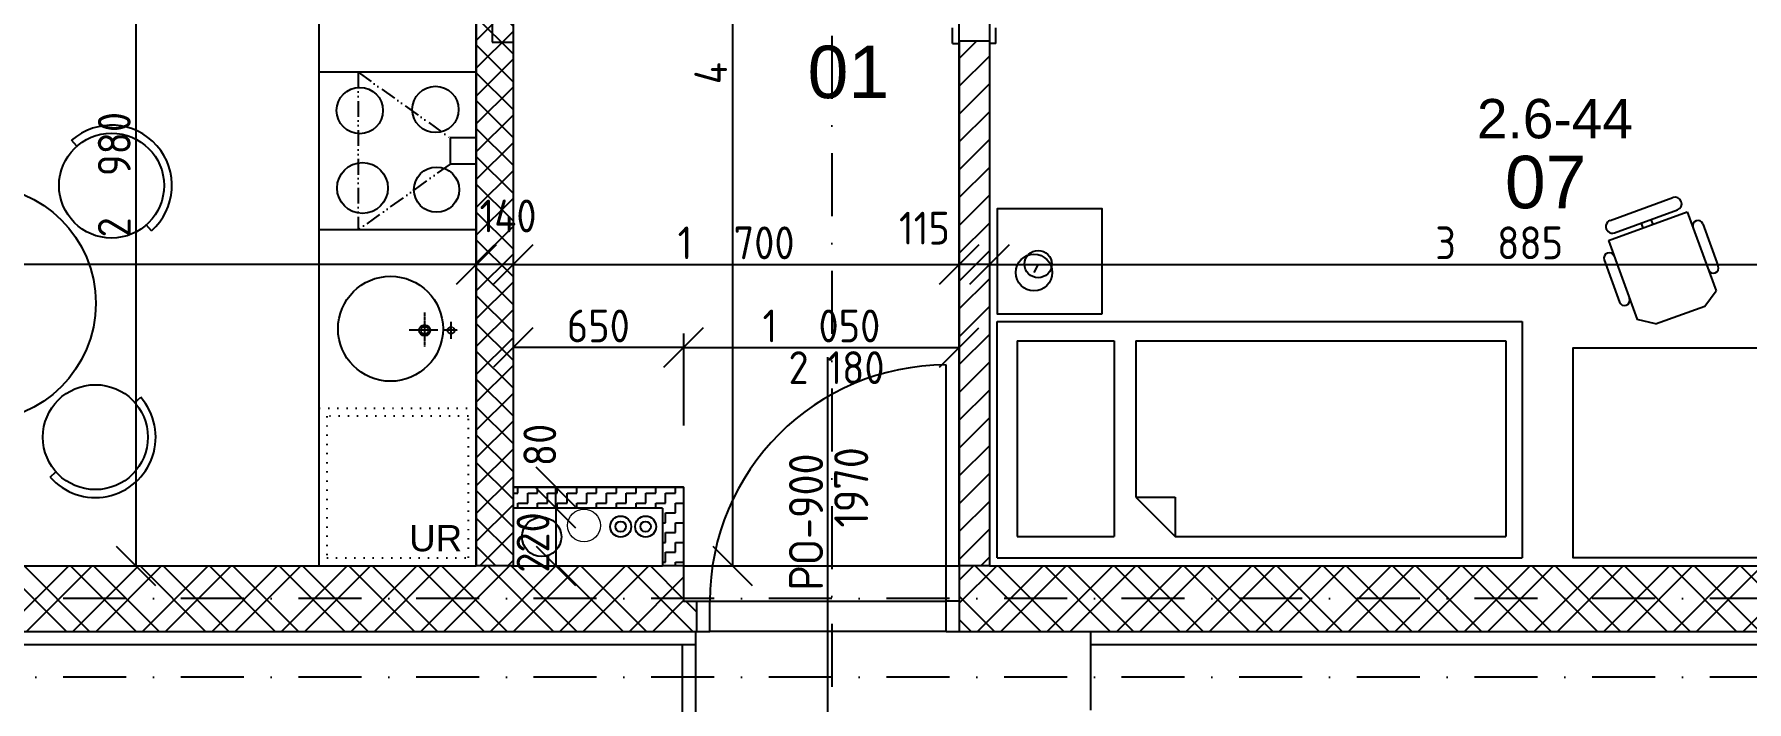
# Model space of a CAD drawing. Extents: x 4511820 to 5180432, y -1526536 to -944957.
# Drawn here: x 5148378 to 5154903, y -1225892 to -1223349 of the extents above; entities that cross this region are included whole.
import ezdxf

# ---------------------------------------------------------------- set-up
doc = ezdxf.new("R2010")
doc.units = 0
doc.header["$MEASUREMENT"] = 0
for name, pattern in [('ACAD_ISO07W100', [3.5, 0.5, -3]), ('ACAD_ISO12W100', [22, 12, -3, 0.5, -3, 0.5, -3]), ('BODKOCIARKOVANA_3', [5.6, 3, -1.3, 0, -1.3]), ('DASHED', [0.75, 0.5, -0.25])]:
    doc.linetypes.add(name, pattern=pattern)
doc.layers.get('0').update_dxf_attribs({"linetype": 'CONTINUOUS'})
doc.layers.get('Defpoints').update_dxf_attribs({"color": 61, "linetype": 'CONTINUOUS'})
for name, color, linetype in [('DVERE', 45, 'CONTINUOUS'), ('KÓTY', 4, 'CONTINUOUS'), ('MÚRY', 1, 'CONTINUOUS'), ('osi', 253, 'CONTINUOUS'), ('Plochy', 41, 'CONTINUOUS'), ('POPIS', 7, 'CONTINUOUS'), ('TENKÁ', 7, 'CONTINUOUS'), ('Z-Kúrenie', 101, 'CONTINUOUS'), ('ZARIADENIE', 47, 'CONTINUOUS'), ('ZARIADENIE1', 145, 'CONTINUOUS'), ('ZZ-elektro', 221, 'CONTINUOUS'), ('zz-vetr', 52, 'CONTINUOUS'), ('ŠRAFY', 82, 'CONTINUOUS')]:
    doc.layers.add(name, color=color, linetype=linetype)
doc.layers.add('zz-kanal-splaskova', color=37, linetype='CONTINUOUS', lineweight=18)
doc.styles.add('ARIAL', font='arial.ttf')
doc.styles.add('STYLE1', font='isocp.shx')
doc.dimstyles.new('STANDARD-50', dxfattribs={"dimtxt": 125, "dimasz": 150, "dimexe": 10, "dimexo": 200, "dimgap": 20, "dimtad": 1, "dimdsep": 46, "dimlunit": 6, "dimtxsty": 'STYLE1', "dimblk1": 'OBLIQUE', "dimblk2": 'OBLIQUE', "dimsah": 1, "dimcen": 2.5, "dimse1": 1, "dimse2": 1, "dimadec": 0, "dimazin": 0, "dimtfac": 1, "dimtmove": 1, "dimatfit": 3, "dimldrblk": 'OBLIQUE', "dimfxl": 1, "dimtolj": 1, "dimtzin": 0, "dimarcsym": 0})
pattern_1 = [(135, (515810.9, -44587.94), (-132.5825215, -132.5825215), []), (135, (515810.9, -44499.55), (-132.5825215, -132.5825215), [])]
pattern_2 = [(45, (584112, 2493.08), (-132.5825215, 132.5825215), []), (45, (584200.39, 2493.08), (-132.5825215, 132.5825215), [])]

# ---------------------------------------------------------------- blocks, each defined once
blk = doc.blocks.new('stol kruh')
at = {"layer": 'ZARIADENIE', "ltscale": 0.25}
for p, q in [((4441014, -1342243.9), (4441036.5, -1342224.1)), ((4441690.1, -1342287.3), (4441670.3, -1342264.8)), ((4440690.9, -1342527.6), (4440713.4, -1342507.8)), ((4441974.3, -1342610), (4441954.5, -1342587.5)), ((4440650.1, -1343161.8), (4440670, -1343184.3)), ((4441910.8, -1343263.8), (4441933.3, -1343244)), ((4440934.3, -1343484.5), (4440954.1, -1343507)), ((4441588.1, -1343548), (4441610.6, -1343528.2))]:
    blk.add_line(p, q, dxfattribs=at)
for centre, radius in [((4440863.7, -1342375.8), 200), ((4441822.3, -1342437.4), 200), ((4441312.2, -1342885.9), 450), ((4440802.1, -1343334.4), 200), ((4441760.7, -1343396), 200)]:
    blk.add_circle(centre, radius, dxfattribs=at)
for centre, start, end in [((4440863.7, -1342375.8), 41.28281, 221.28281), ((4441822.3, -1342437.4), 311.3675, 131.3675), ((4440802.1, -1343334.4), 131.3675, 311.3675), ((4441760.7, -1343396), 221.3675, 41.3675)]:
    blk.add_arc(centre, 230, start, end, dxfattribs=at)
blk = doc.blocks.new('JEDNOPOSTEL')
at = {"layer": 'ZARIADENIE', "ltscale": 0.25}
for p, q in [((4449069, -1322230.2), (4447069, -1322230.2)), ((4447069, -1323130.2), (4447069, -1322230.2)), ((4449069, -1322230.2), (4449069, -1323130.2)), ((4449069, -1323130.2), (4447069, -1323130.2)), ((4448913, -1323349.6), (4448929.1, -1323317.4))]:
    blk.add_line(p, q, dxfattribs=at)
at = {"layer": 'ZARIADENIE', "color": 76, "ltscale": 0.25}
for p, q in [((4448390.6, -1322311.3), (4447130.6, -1322311.3)), ((4447130.6, -1323056.9), (4447130.6, -1322311.3)), ((4448540.6, -1322461.3), (4448390.6, -1322311.3)), ((4448390.6, -1322461.3), (4448390.6, -1322311.3)), ((4448992.6, -1322311.3), (4448623.3, -1322311.3)), ((4448623.3, -1323056.9), (4448623.3, -1322311.3)), ((4448992.6, -1323056.9), (4448992.6, -1322311.3)), ((4448540.6, -1322461.3), (4448390.6, -1322461.3)), ((4448540.6, -1323056.9), (4448540.6, -1322461.3)), ((4448540.6, -1323056.9), (4447130.6, -1323056.9)), ((4448992.6, -1323056.9), (4448623.3, -1323056.9))]:
    blk.add_line(p, q, dxfattribs=at)
at = {"layer": 'ZARIADENIE'}
blk.add_lwpolyline([(4448669, -1323160.2), (4448669, -1323560.2), (4449069, -1323560.2), (4449069, -1323160.2)], close=True, dxfattribs=at)
at = {"layer": 'ZARIADENIE', "ltscale": 0.25}
for centre, radius in [((4448929.1, -1323317.4), 69.7), ((4448913, -1323349.6), 51.9)]:
    blk.add_circle(centre, radius, dxfattribs=at)
blk = doc.blocks.new('_OBLIQUE')
at = {"color": 0, "linetype": 'ByBlock'}
blk.add_line((-0.5, -0.5), (0.5, 0.5), dxfattribs=at)
blk = doc.blocks.new('*D28604')
at = {"layer": 'Defpoints', "color": 0}
for p in [(5151902.5, -1224543), (5150852.5, -1225074.2), (5151902.5, -1225074.2)]:
    blk.add_point(p, dxfattribs=at)
at = {"layer": 'KÓTY', "color": 0, "lineweight": -2}
blk.add_line((5150852.5, -1224543), (5151902.5, -1224543), dxfattribs=at)
at = {"layer": 'KÓTY', "color": 0, "linetype": 'ByBlock', "lineweight": -2, "xscale": 150, "yscale": 150, "zscale": 150, "rotation": 180}
blk.add_blockref('_OBLIQUE', (5150852.5, -1224543), dxfattribs=at)
at = {"layer": 'KÓTY', "color": 0, "linetype": 'ByBlock', "lineweight": -2, "xscale": 150, "yscale": 150, "zscale": 150}
blk.add_blockref('_OBLIQUE', (5151902.5, -1224543), dxfattribs=at)
at = {"layer": 'KÓTY', "color": 0, "insert": (5151377.5, -1224460.5), "char_height": 125, "attachment_point": 5, "style": 'STYLE1'}
blk.add_mtext('\\A1;1ﾠ050', dxfattribs=at)
blk = doc.blocks.new('*D28605')
at = {"layer": 'Defpoints', "color": 0}
for p in [(5150202.5, -1224543), (5150202.5, -1225074.2), (5150852.5, -1225074.2)]:
    blk.add_point(p, dxfattribs=at)
at = {"layer": 'KÓTY', "color": 0, "lineweight": -2}
blk.add_line((5150852.5, -1224543), (5150202.5, -1224543), dxfattribs=at)
at = {"layer": 'KÓTY', "color": 0, "linetype": 'ByBlock', "lineweight": -2, "xscale": 150, "yscale": 150, "zscale": 150, "rotation": 180}
blk.add_blockref('_OBLIQUE', (5150202.5, -1224543), dxfattribs=at)
at = {"layer": 'KÓTY', "color": 0, "linetype": 'ByBlock', "lineweight": -2, "xscale": 150, "yscale": 150, "zscale": 150}
blk.add_blockref('_OBLIQUE', (5150852.5, -1224543), dxfattribs=at)
at = {"layer": 'KÓTY', "color": 0, "insert": (5150527.5, -1224460.5), "char_height": 125, "attachment_point": 5, "style": 'STYLE1'}
blk.add_mtext('\\A1;650', dxfattribs=at)
blk = doc.blocks.new('*D28606')
at = {"layer": 'Defpoints', "color": 0}
for p in [(5151902.5, -1224226.5), (5150202.5, -1225074.2), (5151902.5, -1225074.2)]:
    blk.add_point(p, dxfattribs=at)
at = {"layer": 'KÓTY', "color": 0, "lineweight": -2}
blk.add_line((5150202.5, -1224226.5), (5151902.5, -1224226.5), dxfattribs=at)
at = {"layer": 'KÓTY', "color": 0, "linetype": 'ByBlock', "lineweight": -2, "xscale": 150, "yscale": 150, "zscale": 150, "rotation": 180}
blk.add_blockref('_OBLIQUE', (5150202.5, -1224226.5), dxfattribs=at)
at = {"layer": 'KÓTY', "color": 0, "linetype": 'ByBlock', "lineweight": -2, "xscale": 150, "yscale": 150, "zscale": 150}
blk.add_blockref('_OBLIQUE', (5151902.5, -1224226.5), dxfattribs=at)
at = {"layer": 'KÓTY', "color": 0, "insert": (5151052.5, -1224144), "char_height": 125, "attachment_point": 5, "style": 'STYLE1'}
blk.add_mtext('\\A1;1ﾠ700', dxfattribs=at)
blk = doc.blocks.new('*D28607')
at = {"layer": 'Defpoints', "color": 0}
for p in [(5155902.5, -1224226.5), (5152017.5, -1225374.2), (5155902.5, -1225374.2)]:
    blk.add_point(p, dxfattribs=at)
at = {"layer": 'KÓTY', "color": 0, "lineweight": -2}
blk.add_line((5152017.5, -1224226.5), (5155902.5, -1224226.5), dxfattribs=at)
at = {"layer": 'KÓTY', "color": 0, "linetype": 'ByBlock', "lineweight": -2, "xscale": 150, "yscale": 150, "zscale": 150, "rotation": 180}
blk.add_blockref('_OBLIQUE', (5152017.5, -1224226.5), dxfattribs=at)
at = {"layer": 'KÓTY', "color": 0, "linetype": 'ByBlock', "lineweight": -2, "xscale": 150, "yscale": 150, "zscale": 150}
blk.add_blockref('_OBLIQUE', (5155902.5, -1224226.5), dxfattribs=at)
at = {"layer": 'KÓTY', "color": 0, "insert": (5153960, -1224144), "char_height": 125, "attachment_point": 5, "style": 'STYLE1'}
blk.add_mtext('\\A1;3ﾠ885', dxfattribs=at)
blk = doc.blocks.new('*D28608')
at = {"layer": 'Defpoints', "color": 0}
for p in [(5151902.5, -1224226.5), (5151902.5, -1225374.2), (5152017.5, -1225374.2)]:
    blk.add_point(p, dxfattribs=at)
at = {"layer": 'KÓTY', "color": 0, "lineweight": -2}
blk.add_line((5152017.5, -1224226.5), (5151902.5, -1224226.5), dxfattribs=at)
at = {"layer": 'KÓTY', "color": 0, "linetype": 'ByBlock', "lineweight": -2, "xscale": 150, "yscale": 150, "zscale": 150, "rotation": 180}
blk.add_blockref('_OBLIQUE', (5151902.5, -1224226.5), dxfattribs=at)
at = {"layer": 'KÓTY', "color": 0, "linetype": 'ByBlock', "lineweight": -2, "xscale": 150, "yscale": 150, "zscale": 150}
blk.add_blockref('_OBLIQUE', (5152017.5, -1224226.5), dxfattribs=at)
at = {"layer": 'KÓTY', "color": 0, "insert": (5151770, -1224088), "char_height": 125, "attachment_point": 5, "style": 'STYLE1'}
blk.add_mtext('\\A1;115', dxfattribs=at)
blk = doc.blocks.new('*D28609')
at = {"layer": 'Defpoints', "color": 0}
for p in [(5150062.5, -1224226.5), (5150062.5, -1224226.5), (5150202.5, -1224226.5)]:
    blk.add_point(p, dxfattribs=at)
at = {"layer": 'KÓTY', "color": 0, "lineweight": -2}
blk.add_line((5150202.5, -1224226.5), (5150062.5, -1224226.5), dxfattribs=at)
at = {"layer": 'KÓTY', "color": 0, "linetype": 'ByBlock', "lineweight": -2, "xscale": 150, "yscale": 150, "zscale": 150, "rotation": 180}
blk.add_blockref('_OBLIQUE', (5150062.5, -1224226.5), dxfattribs=at)
at = {"layer": 'KÓTY', "color": 0, "linetype": 'ByBlock', "lineweight": -2, "xscale": 150, "yscale": 150, "zscale": 150}
blk.add_blockref('_OBLIQUE', (5150202.5, -1224226.5), dxfattribs=at)
at = {"layer": 'KÓTY', "color": 0, "insert": (5150183.3, -1224041.5), "char_height": 125, "attachment_point": 5, "style": 'STYLE1'}
blk.add_mtext('\\A1;140', dxfattribs=at)
blk = doc.blocks.new('*D28610')
at = {"layer": 'Defpoints', "color": 0}
for p in [(5144217.5, -1224226.5), (5144217.5, -1225374.2), (5150062.5, -1225374.2)]:
    blk.add_point(p, dxfattribs=at)
at = {"layer": 'KÓTY', "color": 0, "lineweight": -2}
blk.add_line((5150062.5, -1224226.5), (5144217.5, -1224226.5), dxfattribs=at)
at = {"layer": 'KÓTY', "color": 0, "linetype": 'ByBlock', "lineweight": -2, "xscale": 150, "yscale": 150, "zscale": 150, "rotation": 180}
blk.add_blockref('_OBLIQUE', (5144217.5, -1224226.5), dxfattribs=at)
at = {"layer": 'KÓTY', "color": 0, "linetype": 'ByBlock', "lineweight": -2, "xscale": 150, "yscale": 150, "zscale": 150}
blk.add_blockref('_OBLIQUE', (5150062.5, -1224226.5), dxfattribs=at)
at = {"layer": 'KÓTY', "color": 0, "insert": (5147140, -1224144), "char_height": 125, "attachment_point": 5, "style": 'STYLE1'}
blk.add_mtext('\\A1;5ﾠ845', dxfattribs=at)
blk = doc.blocks.new('*D28618')
at = {"layer": 'Defpoints', "color": 0}
for p in [(5150202.5, -1225154.2), (5150202.5, -1225374.2), (5150365.5, -1225374.2)]:
    blk.add_point(p, dxfattribs=at)
at = {"layer": 'KÓTY', "color": 0, "lineweight": -2}
blk.add_line((5150365.5, -1225154.2), (5150365.5, -1225374.2), dxfattribs=at)
at = {"layer": 'KÓTY', "color": 0, "linetype": 'ByBlock', "lineweight": -2, "xscale": 150, "yscale": 150, "zscale": 150}
for p, rotation in [((5150365.5, -1225154.2), 90), ((5150365.5, -1225374.2), 270)]:
    blk.add_blockref('_OBLIQUE', p, dxfattribs=dict(at, rotation=rotation))
at = {"layer": 'KÓTY', "color": 0, "insert": (5150278.5, -1225285.5), "char_height": 125, "attachment_point": 5, "rotation": 90, "style": 'STYLE1'}
blk.add_mtext('\\A1;220', dxfattribs=at)
blk = doc.blocks.new('*D28619')
at = {"layer": 'Defpoints', "color": 0}
for p in [(5150365.5, -1225074.2), (5150365.5, -1225074.2), (5150365.5, -1225154.2)]:
    blk.add_point(p, dxfattribs=at)
at = {"layer": 'KÓTY', "color": 0, "lineweight": -2}
blk.add_line((5150365.5, -1225154.2), (5150365.5, -1225074.2), dxfattribs=at)
at = {"layer": 'KÓTY', "color": 0, "linetype": 'ByBlock', "lineweight": -2, "xscale": 150, "yscale": 150, "zscale": 150}
for p, rotation in [((5150365.5, -1225074.2), 90), ((5150365.5, -1225154.2), 270)]:
    blk.add_blockref('_OBLIQUE', p, dxfattribs=dict(at, rotation=rotation))
at = {"layer": 'KÓTY', "color": 0, "insert": (5150304.5, -1224914), "char_height": 125, "attachment_point": 5, "rotation": 90, "style": 'STYLE1'}
blk.add_mtext('\\A1;80', dxfattribs=at)
blk = doc.blocks.new('*D28626')
at = {"layer": 'Defpoints', "color": 0}
for p in [(5151902.5, -1221254.2), (5151038.5, -1225374.2), (5151902.5, -1225374.2)]:
    blk.add_point(p, dxfattribs=at)
at = {"layer": 'KÓTY', "color": 0, "lineweight": -2}
blk.add_line((5151038.5, -1221254.2), (5151038.5, -1225374.2), dxfattribs=at)
at = {"layer": 'KÓTY', "color": 0, "linetype": 'ByBlock', "lineweight": -2, "xscale": 150, "yscale": 150, "zscale": 150}
for p, rotation in [((5151038.5, -1221254.2), 90), ((5151038.5, -1225374.2), 270)]:
    blk.add_blockref('_OBLIQUE', p, dxfattribs=dict(at, rotation=rotation))
at = {"layer": 'KÓTY', "color": 0, "insert": (5150956, -1223314.2), "char_height": 125, "attachment_point": 5, "rotation": 90, "style": 'STYLE1'}
blk.add_mtext('\\A1;4ﾠ120', dxfattribs=at)
blk = doc.blocks.new('*D28667')
at = {"layer": 'Defpoints', "color": 0}
for p in [(5149312.5, -1222394.2), (5148765.5, -1225374.2), (5149312.5, -1225374.2)]:
    blk.add_point(p, dxfattribs=at)
at = {"layer": 'KÓTY', "color": 0, "lineweight": -2}
blk.add_line((5148765.5, -1222394.2), (5148765.5, -1225374.2), dxfattribs=at)
at = {"layer": 'KÓTY', "color": 0, "linetype": 'ByBlock', "lineweight": -2, "xscale": 150, "yscale": 150, "zscale": 150}
for p, rotation in [((5148765.5, -1222394.2), 90), ((5148765.5, -1225374.2), 270)]:
    blk.add_blockref('_OBLIQUE', p, dxfattribs=dict(at, rotation=rotation))
at = {"layer": 'KÓTY', "color": 0, "insert": (5148683, -1223884.2), "char_height": 125, "attachment_point": 5, "rotation": 90, "style": 'STYLE1'}
blk.add_mtext('\\A1;2ﾠ980', dxfattribs=at)

msp = doc.modelspace()

# ---------------------------------------------------------------- hatches: boundary and pattern name
at = {"layer": 'ŠRAFY', "ltscale": 0.25}
h = msp.add_hatch(dxfattribs=at)
h.set_pattern_fill('ANSI37', color=256, scale=600, style=0)
h.set_pattern_definition([(45, (-2973754.684, 438142.75), (-53.0330086, 53.0330086), []), (135, (-2973754.684, 438142.75), (-53.0330086, -53.0330086), [])])
h.paths.add_polyline_path([(5150062.5, -1222279.226), (5150062.5, -1222394.226), (5150062.5, -1225374.226), (5150202.5, -1225374.226), (5150202.5, -1225154.226), (5150202.5, -1225074.226), (5150202.5, -1222279.226)])
h = msp.add_hatch(dxfattribs=at)
h.set_pattern_fill('ANSI31', color=256, scale=600, style=0)
h.set_pattern_definition([(45, (515270.5, 214751.965), (-53.0330086, 53.0330086), [])])
h.paths.add_polyline_path([(5152017.5, -1223374.226), (5151902.5, -1223374.226), (5151902.5, -1223384.226), (5151902.5, -1225374.226), (5152017.5, -1225374.226), (5152017.5, -1223384.226)])
h = msp.add_hatch(dxfattribs=at)
h.set_pattern_fill('ZIGZAG', color=256, scale=300, style=0)
h.set_pattern_definition([(0, (-68841.5, 214751.965), (37.5, 37.5), [37.5, -37.5]), (90, (-68804, 214751.965), (-37.5, 37.5), [37.5, -37.5])])
h.paths.add_polyline_path([(5150852.5, -1225074.226), (5150202.5, -1225074.226), (5150202.5, -1225154.226), (5150772.5, -1225154.226), (5150772.5, -1225374.226), (5150852.5, -1225374.226)])
at = {"layer": 'ŠRAFY'}
h = msp.add_hatch(dxfattribs=at)
h.set_pattern_fill('ANSI32', color=256, scale=500, angle=90)
h.set_pattern_definition(pattern_1)
h.paths.add_polyline_path([(5150852.5, -1225374.226), (5150772.5, -1225374.226), (5150202.5, -1225374.226), (5150062.5, -1225374.226), (5150057.5, -1225374.226), (5149462.5, -1225374.226), (5144217.5, -1225374.226), (5144042.5, -1225374.226), (5142602.5, -1225374.226), (5142602.5, -1225624.226), (5150897.5, -1225624.226), (5150902.5, -1225624.226), (5150902.5, -1225509.226), (5150852.5, -1225509.226)])
h = msp.add_hatch(dxfattribs=at)
h.set_pattern_fill('ANSI32', color=256, scale=500)
h.set_pattern_definition(pattern_2)
h.paths.add_polyline_path([(5150852.5, -1225374.226), (5150772.5, -1225374.226), (5150202.5, -1225374.226), (5150062.5, -1225374.226), (5150057.5, -1225374.226), (5149462.5, -1225374.226), (5144217.5, -1225374.226), (5144042.5, -1225374.226), (5142602.5, -1225374.226), (5142602.5, -1225624.226), (5150897.5, -1225624.226), (5150902.5, -1225624.226), (5150902.5, -1225509.226), (5150852.5, -1225509.226)])
h = msp.add_hatch(dxfattribs=at)
h.set_pattern_fill('ANSI32', color=256, scale=500, angle=90)
h.set_pattern_definition(pattern_1)
h.paths.add_polyline_path([(5155902.5, -1225624.226), (5155902.5, -1225374.226), (5152017.5, -1225374.226), (5151902.5, -1225374.226), (5151902.5, -1225509.226), (5151902.5, -1225624.226), (5152402.5, -1225624.226)])
h = msp.add_hatch(dxfattribs=at)
h.set_pattern_fill('ANSI32', color=256, scale=500)
h.set_pattern_definition(pattern_2)
h.paths.add_polyline_path([(5155902.5, -1225624.226), (5155902.5, -1225374.226), (5152017.5, -1225374.226), (5151902.5, -1225374.226), (5151902.5, -1225509.226), (5151902.5, -1225624.226), (5152402.5, -1225624.226)])

# ---------------------------------------------------------------- linework, layer by layer
at = {"layer": 'DVERE', "ltscale": 0.25}
for p, q in [((5151877.5, -1223384.226), (5151877.5, -1223324.226)), ((5152042.5, -1223384.226), (5152042.5, -1223324.226)), ((5151877.5, -1223384.226), (5151902.5, -1223384.226)), ((5152042.5, -1223384.226), (5152017.5, -1223384.226)), ((5151402.5, -1225957.035), (5151402.5, -1224579.726))]:
    msp.add_line(p, q, dxfattribs=at)
at = {"layer": 'DVERE'}
for p, q in [((5151852.5, -1225509.226), (5151852.5, -1224609.226)), ((5150952.5, -1225509.226), (5151852.5, -1225509.226)), ((5151852.5, -1225624.226), (5150952.5, -1225624.226))]:
    msp.add_line(p, q, dxfattribs=at)
msp.add_arc((5151852.5, -1225509.226), 900, 90, 180, dxfattribs=at)
at = {"layer": 'KÓTY', "ltscale": 0.25}
msp.add_line((5150852.5, -1224489.632), (5150852.5, -1224839.632), dxfattribs=at)
at = {"layer": 'MÚRY'}
for p, q in [((5150202.5, -1222279.226), (5150202.5, -1225074.226)), ((5150062.5, -1222394.226), (5150062.5, -1225374.226)), ((5150852.5, -1225074.226), (5150202.5, -1225074.226)), ((5150852.5, -1225074.226), (5150852.5, -1225509.226)), ((5150202.5, -1225154.226), (5150202.5, -1225374.226)), ((5150772.5, -1225154.226), (5150202.5, -1225154.226)), ((5150772.5, -1225154.226), (5150772.5, -1225374.226)), ((5144217.5, -1225374.226), (5150057.5, -1225374.226)), ((5150202.5, -1225374.226), (5150772.5, -1225374.226)), ((5151902.5, -1225374.226), (5151902.5, -1225509.226)), ((5152017.5, -1225374.226), (5155902.5, -1225374.226)), ((5150852.5, -1225509.226), (5150952.5, -1225509.226)), ((5150952.5, -1225624.226), (5150952.5, -1225509.226)), ((5151852.5, -1225624.226), (5151852.5, -1225509.226)), ((5151902.5, -1225509.226), (5151852.5, -1225509.226)), ((5150897.5, -1225624.226), (5150897.5, -1226950.226)), ((5150897.5, -1225624.226), (5150952.5, -1225624.226)), ((5151852.5, -1225624.226), (5152402.5, -1225624.226)), ((5152402.5, -1225624.226), (5152402.5, -1225924.226))]:
    msp.add_line(p, q, dxfattribs=at)
at = {"layer": 'MÚRY', "ltscale": 0.25}
for p, q in [((5151902.5, -1223374.226), (5152017.5, -1223374.226)), ((5151902.5, -1223374.226), (5151902.5, -1225509.226)), ((5152017.5, -1223374.226), (5152017.5, -1225374.226))]:
    msp.add_line(p, q, dxfattribs=at)
at = {"layer": 'osi', "linetype": 'BODKOCIARKOVANA_3', "ltscale": 80}
for p, q in [((5151417.5, -1198261.132), (5151417.5, -1230189.035)), ((5157242.5, -1225499.226), (5093572.5, -1225499.226)), ((5157242.5, -1225799.226), (5093572.5, -1225799.226))]:
    msp.add_line(p, q, dxfattribs=at)
at = {"layer": 'Plochy'}
for points in [[(5150062.5, -1222394.226), (5149312.5, -1222394.226), (5149312.5, -1221254.226), (5146967.5, -1221254.226), (5146967.5, -1222394.226), (5144217.5, -1222394.226), (5144217.5, -1225374.226), (5150062.5, -1225374.226)], [(5151902.5, -1225374.226), (5151902.5, -1221254.226), (5149312.5, -1221254.226), (5149312.5, -1222279.226), (5150202.5, -1222279.226), (5150202.5, -1225074.226), (5150852.5, -1225074.226), (5150852.5, -1225374.226)], [(5155902.5, -1222394.226), (5152017.5, -1222394.226), (5152017.5, -1225374.226), (5155902.5, -1225374.226)]]:
    msp.add_lwpolyline(points, close=True, dxfattribs=at)
at = {"layer": 'TENKÁ'}
for p, q in [((5150202.5, -1225074.226), (5150202.5, -1225154.226)), ((5150202.5, -1225374.226), (5150062.5, -1225374.226)), ((5150852.5, -1225374.226), (5150772.5, -1225374.226)), ((5152017.5, -1225374.226), (5151902.5, -1225374.226)), ((5150902.5, -1225624.226), (5150902.5, -1225509.226)), ((5151902.5, -1225509.226), (5151902.5, -1225624.226)), ((5142442.5, -1225624.226), (5150897.5, -1225624.226)), ((5152402.5, -1225624.226), (5156442.5, -1225624.226)), ((5142442.5, -1225674.226), (5150897.5, -1225674.226)), ((5150847.5, -1226950.226), (5150847.5, -1225674.226)), ((5152402.5, -1225674.226), (5156442.5, -1225674.226))]:
    msp.add_line(p, q, dxfattribs=at)
at = {"layer": 'TENKÁ', "linetype": 'ACAD_ISO12W100', "ltscale": 10}
msp.add_line((5150852.5, -1225374.226), (5151902.5, -1225374.226), dxfattribs=at)
at = {"layer": 'Z-Kúrenie'}
for centre, radius in [((5150612.602, -1225225.056), 40), ((5150612.602, -1225225.056), 20), ((5150707.602, -1225225.056), 40), ((5150707.602, -1225225.056), 20)]:
    msp.add_circle(centre, radius, dxfattribs=at)
at = {"layer": 'ZARIADENIE', "color": 33, "ltscale": 0.25}
for p, q in [((5154382.892, -1224058.353), (5154621.963, -1223971.339)), ((5154376.018, -1224135.348), (5154676.72, -1224025.901)), ((5154399.993, -1224105.338), (5154639.064, -1224018.323)), ((5154500.735, -1224068.671), (5154507.575, -1224087.465)), ((5154538.322, -1224054.99), (5154545.163, -1224073.784)), ((5154676.72, -1224025.901), (5154786.166, -1224326.603)), ((5154376.018, -1224135.348), (5154485.465, -1224436.049)), ((5154736.047, -1224071.949), (5154794.632, -1224232.909)), ((5154360.17, -1224208.757), (5154418.755, -1224369.717)), ((5154743.466, -1224384.712), (5154786.166, -1224326.603)), ((5154555.527, -1224453.116), (5154743.466, -1224384.712)), ((5154555.527, -1224453.116), (5154485.465, -1224436.049))]:
    msp.add_line(p, q, dxfattribs=at)
at = {"layer": 'ZARIADENIE'}
msp.add_lwpolyline([(5155842.5, -1225344.226), (5154242.5, -1225344.226), (5154242.5, -1224544.226), (5155842.5, -1224544.226)], close=True, dxfattribs=at)
at = {"layer": 'ZARIADENIE', "color": 33, "ltscale": 0.25}
for centre, radius, start, end in [((5154630.514, -1223994.831), 25, 290, 110), ((5154391.442, -1224081.846), 25, 110, 290), ((5154717.253, -1224078.789), 20, 20, 200), ((5154378.964, -1224201.917), 20, 20, 200), ((5154775.838, -1224239.749), 20, 200, 20), ((5154437.548, -1224362.877), 20, 200, 20)]:
    msp.add_arc(centre, radius, start, end, dxfattribs=at)
at = {"layer": 'ZARIADENIE1', "color": 8, "ltscale": 0.25}
for p, q in [((5149462.5, -1222394.226), (5149462.5, -1225374.226)), ((5150062.5, -1223494.226), (5149462.5, -1223494.226)), ((5150062.5, -1223494.226), (5149462.5, -1223494.226)), ((5149962.5, -1223744.226), (5149962.5, -1223844.226)), ((5150062.5, -1223744.226), (5149962.5, -1223744.226)), ((5150062.5, -1223844.226), (5149962.5, -1223844.226)), ((5150062.5, -1224094.226), (5149462.5, -1224094.226)), ((5150062.5, -1224094.226), (5149462.5, -1224094.226))]:
    msp.add_line(p, q, dxfattribs=at)
at = {"layer": 'ZARIADENIE1', "color": 8, "linetype": 'ACAD_ISO12W100', "ltscale": 5}
for p, q in [((5149612.5, -1223494.226), (5149962.5, -1223744.226)), ((5149612.5, -1223494.226), (5149612.5, -1224094.226)), ((5149962.5, -1223844.226), (5149612.5, -1224094.226))]:
    msp.add_line(p, q, dxfattribs=at)
at = {"layer": 'ZARIADENIE1', "color": 8, "linetype": 'DASHED'}
for p, q in [((5149865.731, -1224540.187), (5149865.731, -1224408.734)), ((5149966.154, -1224510.062), (5149966.154, -1224444.335)), ((5149916.396, -1224477.199), (5149806.851, -1224477.199)), ((5149990.801, -1224477.199), (5149938.768, -1224477.199))]:
    msp.add_line(p, q, dxfattribs=at)
at = {"layer": 'ZARIADENIE1', "color": 8, "linetype": 'ACAD_ISO07W100', "ltscale": 10}
msp.add_line((5149462.5, -1224774.226), (5150062.5, -1224774.226), dxfattribs=at)
msp.add_lwpolyline([(5150032.5, -1224804.226), (5149492.5, -1224804.226), (5149492.5, -1225344.226), (5150032.5, -1225344.226)], close=True, dxfattribs=at)
at = {"layer": 'ZARIADENIE1', "color": 8, "ltscale": 0.25}
for centre, radius in [((5149906.735, -1223635.675), 88.387), ((5149618.424, -1223640.07), 88.387), ((5149628.946, -1223935.029), 96.805), ((5149910.943, -1223941.35), 86.283), ((5149735.588, -1224471.35), 200)]:
    msp.add_circle(centre, radius, dxfattribs=at)
at = {"layer": 'ZARIADENIE1', "color": 8, "linetype": 'Continuous'}
for centre, radius in [((5149865.464, -1224477.472), 20.877), ((5149865.731, -1224477.199), 14.781)]:
    msp.add_circle(centre, radius, dxfattribs=at)
at = {"layer": 'ZARIADENIE1', "color": 8, "linetype": 'DASHED'}
msp.add_circle((5149966.154, -1224477.512), 12.931, dxfattribs=at)
at = {"layer": 'ZZ-elektro'}
for p, q in [((5150122.5, -1222879.226), (5150122.5, -1223379.226)), ((5150122.5, -1223379.226), (5150202.5, -1223379.226))]:
    msp.add_line(p, q, dxfattribs=at)
at = {"layer": 'zz-kanal-splaskova'}
msp.add_circle((5150472.832, -1225220.845), 62.5, dxfattribs=at)
at = {"layer": 'zz-vetr'}
msp.add_circle((5150311.483, -1225264.226), 75, dxfattribs=at)

# ---------------------------------------------------------------- block references
at = {"layer": 'ZARIADENIE'}
msp.add_blockref('stol kruh', (706850.28, 118511.671), dxfattribs=at)
at = {"layer": 'ZARIADENIE', "color": 2, "rotation": 180}
msp.add_blockref('JEDNOPOSTEL', (9601116.5, -2547574.418), dxfattribs=at)

# ---------------------------------------------------------------- texts
at = {"layer": 'KÓTY', "insert": (5151435.086, -1224619.492), "char_height": 125, "attachment_point": 5, "style": 'STYLE1'}
msp.add_mtext('\\A1;2 180', dxfattribs=at)
at = {"layer": 'POPIS', "lineweight": 40, "ltscale": 0.25, "style": 'ARIAL'}
for s, height, p in [('01', 200, (5151324.811, -1223592.633)), ('2.6-44', 150, (5153875.269, -1223745.805)), ('07', 200, (5153981.811, -1224012.305))]:
    msp.add_text(s, height=height, dxfattribs=at).set_placement(p)
at = {"layer": 'TENKÁ', "linetype": 'Continuous', "style": 'STYLE1'}
for s, p in [('PO-900', (5151383.917, -1225468.606)), ('1970', (5151556.024, -1225228.915))]:
    msp.add_text(s, height=130, rotation=90, dxfattribs=at).set_placement(p)
at = {"layer": 'ZARIADENIE1', "color": 8, "ltscale": 0.25, "style": 'ARIAL'}
msp.add_text('UR', height=100, dxfattribs=at).set_placement((5149806.81, -1225319.143))

# ---------------------------------------------------------------- dimensions: what is measured, and where the dimension line sits
at = {"layer": 'KÓTY'}
dim = msp.add_linear_dim(base=(5151038.5, -1225374.226), p1=(5151902.5, -1221254.226), p2=(5151902.5, -1225374.226), angle=90, dimstyle='STANDARD-50', dxfattribs=at)
dim.commit()
dim.dimension.update_dxf_attribs({"geometry": '*D28626', "text_midpoint": (5150955.957, -1223314.226)})
dim = msp.add_linear_dim(base=(5148765.5, -1225374.226), p1=(5149312.5, -1222394.226), p2=(5149312.5, -1225374.226), angle=90, dimstyle='STANDARD-50', override={"dimtxsty": 'STYLE1', "dimldrblk": 'OBLIQUE'}, dxfattribs=at)
dim.commit()
dim.dimension.update_dxf_attribs({"geometry": '*D28667', "text_midpoint": (5148682.957, -1223884.226)})
for base, p1, p2, picture, middle in [((5150062.5, -1224226.535), (5150202.5, -1224226.535), (5150062.5, -1224226.535), '*D28609', (5150183.25, -1224041.535)), ((5144217.5, -1224226.535), (5150062.5, -1225374.226), (5144217.5, -1225374.226), '*D28610', (5147140, -1224143.992)), ((5151902.5, -1224226.535), (5150202.5, -1225074.226), (5151902.5, -1225074.226), '*D28606', (5151052.5, -1224143.992)), ((5155902.5, -1224226.535), (5152017.5, -1225374.226), (5155902.5, -1225374.226), '*D28607', (5153960, -1224143.992)), ((5150202.5, -1224543.035), (5150852.5, -1225074.226), (5150202.5, -1225074.226), '*D28605', (5150527.5, -1224460.535)), ((5151902.5, -1224543.035), (5150852.5, -1225074.226), (5151902.5, -1225074.226), '*D28604', (5151377.5, -1224460.492))]:
    dim = msp.add_linear_dim(base=base, p1=p1, p2=p2, dimstyle='STANDARD-50', dxfattribs=at)
    dim.commit()
    dim.dimension.update_dxf_attribs({"geometry": picture, "text_midpoint": middle})
dim = msp.add_linear_dim(base=(5151902.5, -1224226.535), p1=(5152017.5, -1225374.226), p2=(5151902.5, -1225374.226), dimstyle='STANDARD-50', dxfattribs=at)
dim.commit()
dim.dimension.update_dxf_attribs({"geometry": '*D28608', "text_midpoint": (5151770, -1224170.535), "dimtype": 160})
for base, p1, p2, picture, middle in [((5150365.5, -1225074.226), (5150365.5, -1225154.226), (5150365.5, -1225074.226), '*D28619', (5150387, -1224914.035)), ((5150365.5, -1225374.226), (5150202.5, -1225154.226), (5150202.5, -1225374.226), '*D28618', (5150361, -1225285.535))]:
    dim = msp.add_linear_dim(base=base, p1=p1, p2=p2, angle=90, dimstyle='STANDARD-50', dxfattribs=at)
    dim.commit()
    dim.dimension.update_dxf_attribs({"geometry": picture, "text_midpoint": middle, "dimtype": 160})

doc.saveas('drawing.dxf')
